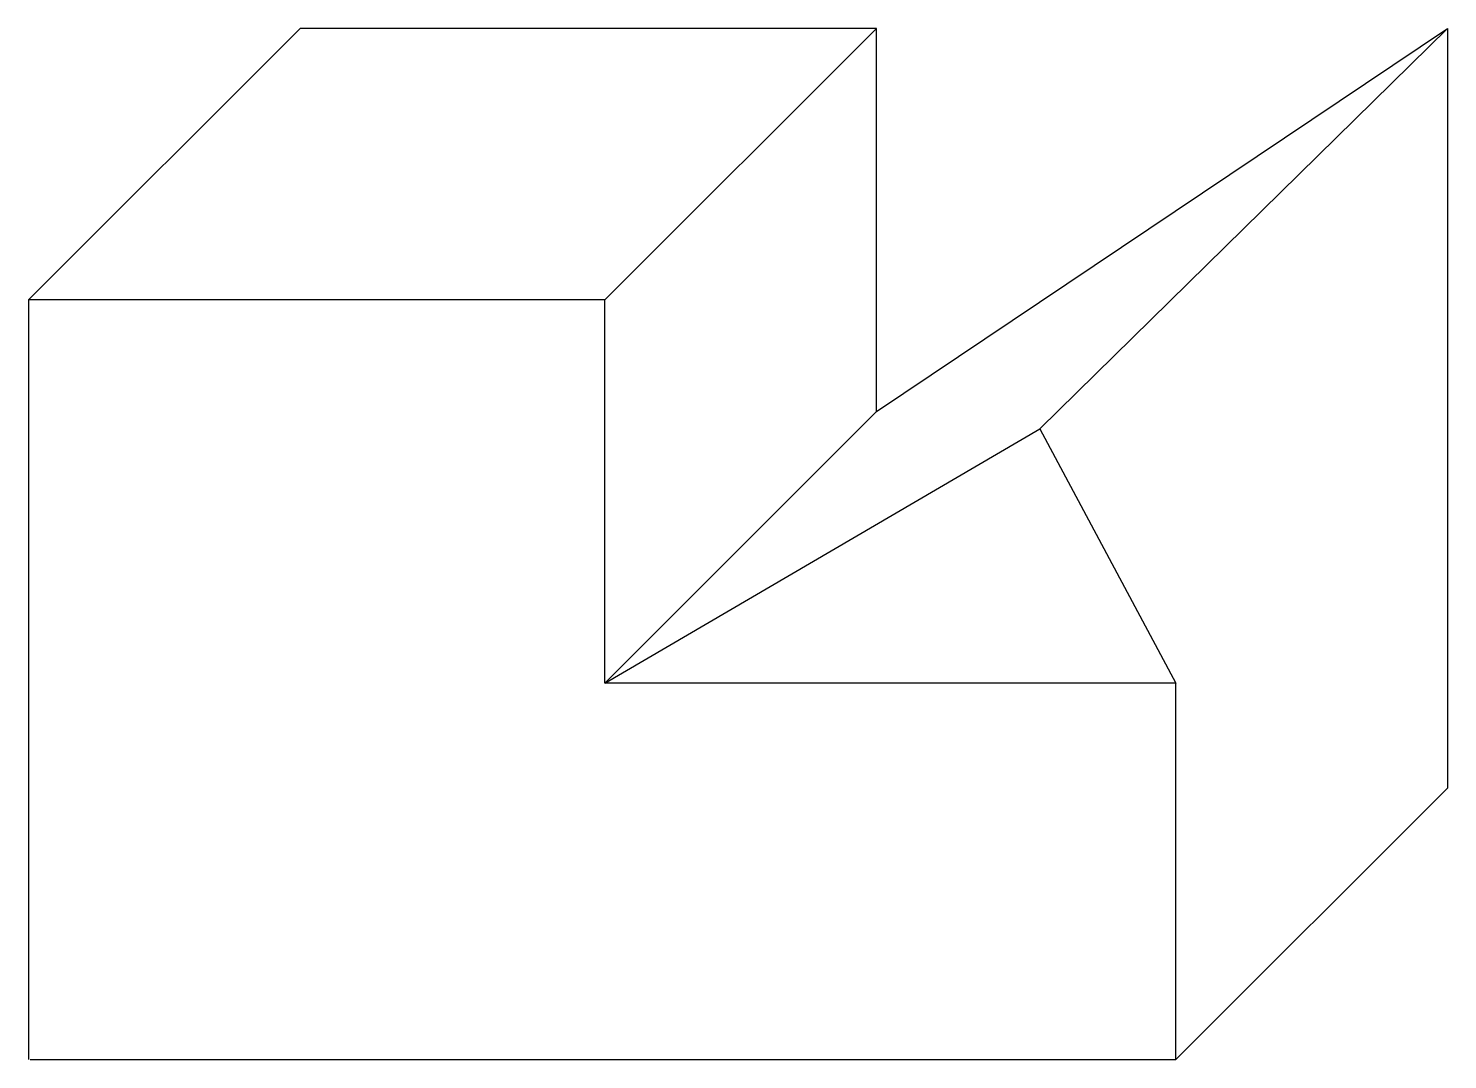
# Model space of a CAD drawing. Header units: millimetres. Extents: x 6385 to 7359, y 3100 to 3808.
import ezdxf

# ---------------------------------------------------------------- set-up
doc = ezdxf.new("R2010")
doc.units = ezdxf.units.MM

msp = doc.modelspace()

# ---------------------------------------------------------------- linework, layer by layer
for p, q in [((6384.65, 3621.64), (6571.2, 3808.08)), ((6966.72, 3808.08), (6571.2, 3808.08)), ((6780.18, 3621.64), (6966.72, 3808.08)), ((6966.72, 3544.94), (6966.72, 3808.08)), ((6966.72, 3544.94), (7358.71, 3808.08)), ((7078.89, 3533.14), (7358.71, 3808.08)), ((7358.71, 3808.08), (7358.71, 3286.52)), ((6780.18, 3621.64), (6384.65, 3621.64)), ((6384.65, 3621.64), (6384.65, 3100.08)), ((6780.18, 3358.5), (6780.18, 3621.64)), ((6780.18, 3358.5), (6966.72, 3544.94)), ((6780.18, 3358.5), (7078.89, 3533.14)), ((7078.89, 3533.14), (7172.16, 3358.5)), ((7172.16, 3358.5), (6780.18, 3358.5)), ((7172.16, 3100.08), (7172.16, 3358.5)), ((7172.16, 3100.08), (7358.71, 3286.52)), ((6385.83, 3100.08), (7172.16, 3100.08))]:
    msp.add_line(p, q)

doc.saveas('drawing.dxf')
